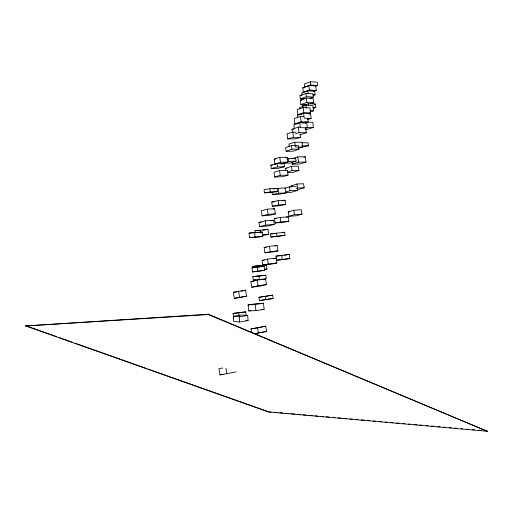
<?xml version="1.0" encoding="UTF-8"?>
<svg xmlns="http://www.w3.org/2000/svg" width="513" height="513" viewBox="0 0 513 513"><rect width="100%" height="100%" fill="white"/><g stroke="black" fill="none" stroke-linecap="round" stroke-linejoin="round"><path stroke-width="0.77" d="M487.299 431.273L208.381 314.187L25.65 325.954L268.517 411.977L487.299 431.273L208.272 314.591L25.65 325.954M268.517 411.977L270.973 411.945M208.272 314.591L208.381 314.187M316.297 90.455L309.403 90.051L303.318 92.314L302.747 87.787L308.826 85.485L315.719 85.927L316.297 90.455L313.59 91.455M315.424 86.274L317.675 85.453L317.271 82.189L310.461 81.727L304.478 83.965L304.876 87.223M310.192 112.052L313.642 110.808L312.924 105.498L305.889 105.197L299.695 107.499L299.9 109.013M305.626 86.947L310.859 85.017L317.675 85.453M313.129 95.578L315.142 94.854L314.681 91.141L307.851 90.743L301.824 92.956L302.106 95.181M291.416 145.5L285.6 147.622L286.145 151.264L293.032 151.239L298.874 149.161L298.316 145.512L291.416 145.5L291.974 149.174L286.145 151.264M313.334 91.628L314.681 91.141M306.152 104.767L300.881 104.537L300.342 100.189L306.357 98.041L313.148 98.381L313.693 102.741L310.679 103.786M304.215 98.983L300.329 98.791L299.945 95.565L306.005 93.449L313.02 93.834L313.405 97.066L310.025 98.22M300.881 104.537L306.902 102.427L313.693 102.741M302.676 107.223L302.497 105.787L308.55 103.677L315.335 103.985L315.784 107.576L313.084 108.493M300.329 98.791L306.389 96.701L313.405 97.066M313.988 104.447L315.335 103.985M292.384 132.425L291.961 129.282L298.31 127.096L299.906 127.134M285.523 170.553L285.196 168.437L291.487 166.295L298.329 166.167L298.989 170.412L292.673 172.503L287.363 172.637M295.526 133.829L299.053 132.643L306.242 132.745L305.607 128.032M299.868 134.868L306.242 132.745M287.248 172.208L292.141 170.572L298.989 170.412M307.665 119.484L311.154 118.4L310.602 113.694L303.632 113.45L297.373 115.463L297.649 117.81M292.16 158.684L297.784 156.882L305.254 156.805L306.005 162.037L299.65 164.006L292.198 164.134L291.987 162.647M291.326 187.187L291.115 185.853L296.918 183.994L303.536 183.75L304.171 187.758L298.342 189.573M308.384 113.591L310.641 112.892L310.076 107.89L303.202 107.615L297.207 109.526L297.771 114.521L301.58 114.649M276.366 163.974L274.904 164L274.243 159.12L279.803 157.35L287.126 157.273L287.793 162.153L282.208 163.878L280.746 163.903M303.843 157.254L305.254 156.805M284.696 188.367L289.46 186.847L296.206 186.578M303.645 116.579L300.477 116.477L294.238 118.458L294.853 123.742L298.008 123.813M309.204 114.136L310.602 113.694M285.728 157.709L287.126 157.273M296.097 188.489L297.553 188.034L304.171 187.758M302.741 122.985L305.53 122.113L312.77 122.299L313.398 127.5L307.107 129.404L305.665 129.379M286.895 158.972L288.377 158.511L295.668 158.421L296.059 161.223L290.114 163.044L283.567 163.153M292.198 164.134L298.534 162.153L306.005 162.037M285.292 192.208L290.063 190.714L297.559 190.387L297.2 188.085M297.771 114.521L303.773 112.648L310.641 112.892M298.13 148.385L302.574 147.045L301.952 142.236L294.795 142.204L288.902 144.044L289.255 146.789M274.904 164L280.476 162.268L287.793 162.153M279.566 170.585L274.019 172.31L274.673 176.991L282.503 176.754L288.075 175.08L287.415 170.399L279.566 170.585L280.233 175.305L274.673 176.991M297.559 190.387L291.41 192.298L285.427 192.567M294.853 123.742L301.099 121.812L308.217 121.991L307.774 118.214M294.186 158.883L295.668 158.421M287.28 161.787L288.761 161.332L296.059 161.223M305.113 128.455L307.338 127.801L306.78 122.966L299.746 122.793L293.846 124.595L294.321 128.731M288.216 211.914L293.795 210.247L301.266 209.772L301.984 214.158L296.373 215.787L288.922 216.3L288.216 211.914L289.704 211.818M288.922 216.3L294.513 214.665L301.984 214.158M296.039 132.2L292.897 132.149L287.139 133.669L287.665 138.869L294.706 138.927L300.49 137.465L300.111 133.746M302.157 142.787L308.056 142.813L308.39 145.788L301.054 147.321M267.344 209.163L261.341 210.715L262.047 215.851L269.306 215.357L275.34 213.857L274.622 208.714L267.344 209.163L268.062 214.344L262.047 215.851M287.665 138.869L293.43 137.394L300.49 137.465M270.896 165.173L277.142 163.583L284.055 163.467L284.433 166.783L278.161 168.341L271.274 168.488L270.896 165.173L272.429 165.148M273.115 209.099L274.622 208.714M282.663 163.82L284.055 163.467M250.889 281.695L257.135 280.111L265.516 279.034L266.478 284.568L260.187 286.094L251.832 287.222L250.889 281.695L253.922 281.297M262.727 279.732L265.516 279.034M271.274 168.488L277.52 166.924L284.433 166.783M258.956 222.392L265.247 220.821L273.653 220.205L274.256 224.45L267.933 225.97L259.559 226.631L258.956 222.392L261.245 222.219M270.845 220.898L273.653 220.205M259.559 226.631L265.849 225.098L274.256 224.45M251.832 287.222L258.097 285.696L266.478 284.568M267.504 259.11L262.04 260.392L262.797 265.195L271.364 264.201L276.86 262.957L276.097 258.154L267.504 259.11L268.267 263.951L262.797 265.195M273.352 258.796L276.097 258.154M233.364 292.327L245.567 290.191L246.554 296.225L234.345 298.348L233.364 292.327L236.474 291.897M241.104 291.192L245.567 290.191M264.131 247.433L269.453 246.266L277.167 245.503L277.956 250.883L272.602 252.005L264.913 252.813L264.131 247.433L266.439 247.202M274.878 246.003L277.167 245.503M234.345 298.348L246.554 296.225M222.745 368.026L218.916 368.648L220.013 374.913L223.091 374.259M220.013 374.913L236.185 371.88M271.775 201.962L278.206 200.596L285.119 200.224L285.626 204.507L279.168 205.828L272.275 206.239L271.775 201.962L274.833 201.795M264.913 252.813L270.242 251.684L277.956 250.883M282.253 200.827L285.119 200.224M276.731 188.483L285.375 187.893L285.921 192.92L279.489 194.183L272.3 194.53L272.063 192.375M272.275 206.239L278.713 204.911L285.626 204.507M251.671 332.674L251.011 328.936L265.734 326.197L266.67 331.436L254.91 333.63M259.187 327.506L265.734 326.197M272.3 194.53L278.706 193.26L285.921 192.92M274.59 218.525L280.329 217.397L288.306 216.832L288.851 221.302L283.086 222.392L275.135 223.001L274.59 218.525L276.18 218.416M286.145 217.256L288.306 216.832M254.108 333.751L266.67 331.436M275.135 223.001L280.88 221.911L288.851 221.302M251.011 328.936L258.443 327.634M270.556 233.947L284.638 232.222L285.01 235.345L270.928 237.07L270.556 233.947L274.968 233.562M273.173 298.451L259.463 300.618L258.956 297.29L272.659 295.116L273.173 298.451L266.67 299.528M266.164 296.232L272.659 295.116M282.387 232.607L284.638 232.222M269.985 188.713L264.099 189.688L264.387 192.83L271.537 192.51L277.45 191.561L277.161 188.418L269.985 188.713L270.274 191.881L264.387 192.83M270.928 237.07L285.01 235.345M259.463 300.618L265.939 299.541L265.426 296.187M239.654 321.997L248.055 320.587L247.715 315.476L241.668 314.969L233.293 316.316L233.633 321.427L239.654 321.997L239.308 316.835L233.293 316.316M273.467 189.028L274.949 188.784M255.916 310.615L264.137 309.294L263.458 303.254L256.308 303.638L248.112 304.902L248.792 310.923L255.916 310.615L255.23 304.53L248.112 304.902M239.308 316.835L247.715 315.476M233.659 318.041L233.094 313.417L245.714 311.885L246.195 315.739M248.792 310.923L251.024 310.564M233.094 313.417L245.714 311.885M276.007 256.134L289.326 254.41L289.858 258.565L276.539 260.283L276.007 256.134L282.054 255.474M284.285 255.192L289.326 254.41M255.23 304.53L263.458 303.254M252.024 267.792L264.112 266.176L264.65 270.332L252.563 271.941L252.024 267.792L257.314 267.164M258.828 266.984L264.112 266.176M276.539 260.283L289.858 258.565M258.956 297.29L265.439 296.334M252.563 271.941L264.65 270.332M253.21 280.156L266.247 278.835L265.875 275.276L252.845 276.597L253.21 280.156L255.519 279.854M257.821 279.553L259.36 279.348M255.16 232.934L254.942 230.767L268.017 229.439L268.53 234.499L263.175 235.153M262.675 230.132L268.017 229.439M252.845 276.597L265.875 275.276M264.637 269.363L266.92 269.081L266.427 264.817L252.505 266.459L252.665 267.876M252.505 266.459L258.815 265.708L258.982 267.145M260.091 265.567L263.259 265.189M264.843 265.003L266.427 264.817M268.267 263.951L276.86 262.957M264.541 269.351L266.92 269.081M262.823 260.303L264.381 260.129M262.323 235.037L268.53 234.499M249.453 237.602L262.701 236.551L262.342 232.043L256.737 232.46L249.094 233.094L249.453 237.602L262.701 236.551M249.094 233.094L262.342 232.043M254.942 230.767L260.354 230.318M268.062 214.344L275.34 213.857M270.274 191.881L277.45 191.561M261.752 309.397L264.137 309.294M291.115 185.853L292.583 185.796M280.233 175.305L288.075 175.08M285.196 168.437L286.716 168.405M274.243 159.12L275.705 159.101M291.974 149.174L298.874 149.161M302.574 147.045L295.417 147.051L294.795 142.204M301.753 145.782L308.39 145.788M291.961 129.282L293.558 129.314M306.883 127.371L313.398 127.5M307.338 127.801L300.31 127.66L299.746 122.793M311.154 118.4L304.19 118.189L303.632 113.45M309.737 110.661L313.642 110.808M312.77 107.454L315.784 107.576M302.497 105.787L303.997 105.851M300.342 100.189L301.849 100.259M299.945 95.565L301.503 95.649M312.872 94.732L315.142 94.854M302.747 87.787L304.273 87.877M274.166 412.228L277.36 412.51M279.758 412.721L282.952 412.997M285.343 413.209L288.537 413.491M290.935 413.702L294.924 414.049M297.322 414.26L300.515 414.542M302.914 414.754L306.107 415.03M308.499 415.241L312.494 415.594M314.886 415.806L318.079 416.081M320.478 416.293L323.671 416.575M326.063 416.787L329.256 417.063M332.456 417.345L334.848 417.556M338.041 417.839L341.235 418.114M343.633 418.326L346.826 418.608M350.02 418.89L352.412 419.102M355.605 419.377L358.003 419.589M361.197 419.871L364.39 420.147M367.584 420.429L369.982 420.641M373.175 420.923L375.567 421.135M378.761 421.41L381.954 421.692M385.148 421.975L387.546 422.186M390.739 422.462L393.131 422.674M396.331 422.956L399.524 423.238M402.718 423.514L405.11 423.725M408.303 424.007L410.701 424.219M413.895 424.495L417.088 424.777M419.48 424.988L422.674 425.271M425.873 425.546L428.265 425.758M431.459 426.04L434.652 426.322M437.05 426.527L440.244 426.81M443.437 427.092L445.829 427.303M449.022 427.579L451.421 427.791M454.614 428.073L457.012 428.284M461.001 428.631L462.598 428.772M466.593 429.125L468.985 429.336M472.178 429.612L474.576 429.823M478.565 430.176L480.963 430.388M484.157 430.663L487.35 430.946M245.785 320.381L248.055 320.587M25.753 325.672L56.667 336.631M59.688 337.695L72.506 342.242M74.77 343.043L146.41 368.437M147.917 368.969L267.824 411.471M257.526 327.634L258.462 332.918M225.932 368.231L226.926 373.862M257.135 280.111L258.097 285.696M293.795 210.247L294.513 214.665M238.551 291.16L239.539 297.232M296.918 183.994L297.553 188.034M289.46 186.847L290.063 190.714M291.487 166.295L292.141 170.572M269.453 246.266L270.242 251.684M297.784 156.882L298.534 162.153M265.247 220.821L265.849 225.098M288.377 158.511L288.761 161.332M279.803 157.35L280.476 162.268M305.889 105.197L306.299 108.249M298.31 127.096L299.053 132.643M257.289 266.984L257.827 271.165M281.746 255.237L282.285 259.424M308.826 85.485L309.403 90.051M307.851 90.743L308.23 93.738M308.55 103.677L308.73 105.127M306.357 98.041L306.902 102.427M310.461 81.727L310.859 85.017M238.769 313.001L239.154 316.104M280.329 217.397L280.88 221.911M305.53 122.113L305.71 123.607M276.52 232.928L276.898 236.076M306.005 93.449L306.389 96.701M278.206 200.596L278.713 204.911M300.477 116.477L301.099 121.812M303.202 107.615L303.773 112.648M277.142 163.583L277.52 166.924M278.155 188.188L278.706 193.26M258.937 276.161L259.309 279.745M292.897 132.149L293.43 137.394M260.264 230.074L260.553 232.985M254.672 232.684L255.038 237.224"/></g></svg>
